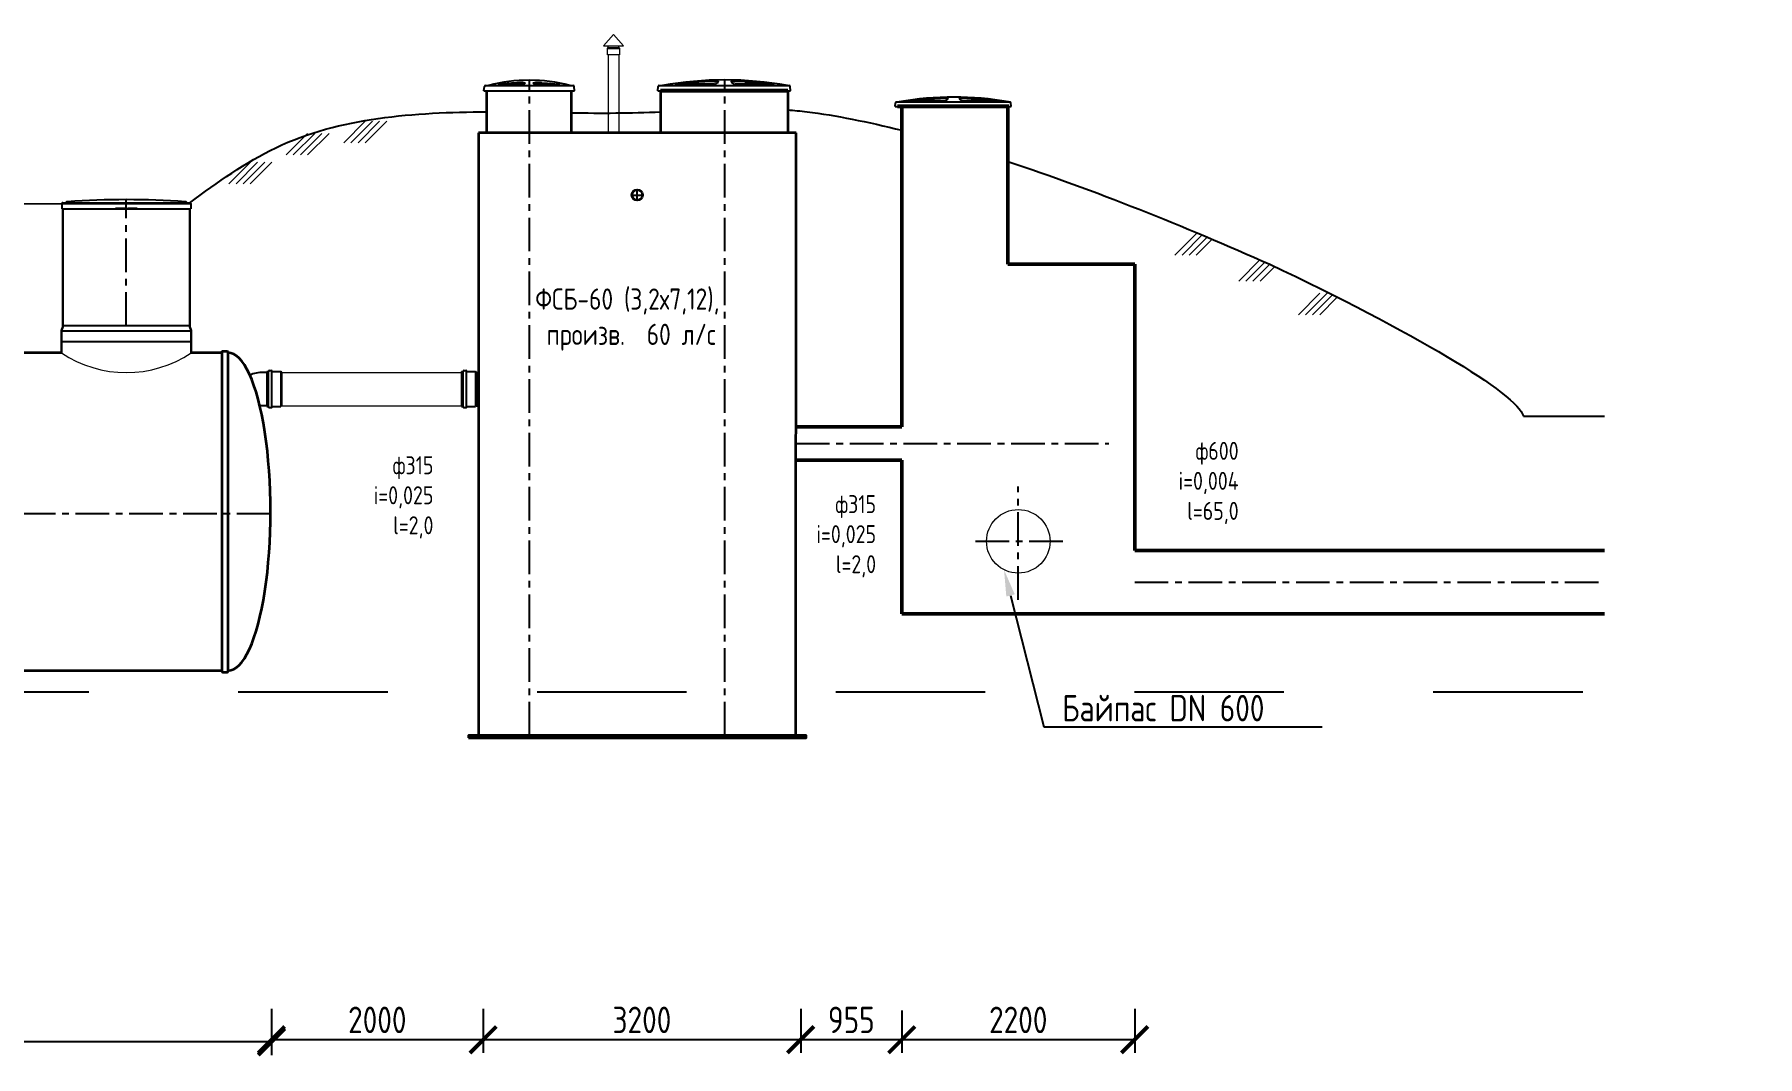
# Model space of a CAD drawing. Header units: millimetres. Extents: x 24859265 to 26550985, y 32092698 to 33532929.
# Drawn here: x 26269232 to 26285510, y 33134534 to 33144182 of the extents above; entities that cross this region are included whole.
import ezdxf
from ezdxf import colors
from ezdxf.entities.mleader import LeaderData, LeaderLine
from ezdxf.math import Vec2, Vec3

# ---------------------------------------------------------------- set-up
doc = ezdxf.new("R2010")
doc.units = ezdxf.units.MM
doc.linetypes.add('осевая', pattern=[50.8, 31.75, -6.35, 6.35, -6.35])
doc.linetypes.add('Штриховая', pattern=[2822.222233, 1411.111116, -1411.111116])
for name, color, linetype in [('Mitat', 1, 'Continuous'), ('Выноски', 7, 'Continuous'), ('Системный слой', 7, 'Continuous')]:
    doc.layers.add(name, color=color, linetype=linetype)
doc.layers.add('Труба профиль', color=7, linetype='Continuous', lineweight=50)
doc.styles.add('ARTEM GOST', font='GOST_0.TTF')
doc.styles.add('GOST 2.304', font='GOST_0.TTF')
doc.styles.get("Standard").update_dxf_attribs({"font": 'arial.ttf'})
doc.dimstyles.new('ISO-25', dxfattribs={"dimtxt": 2.5, "dimasz": 2.5, "dimexe": 1.25, "dimexo": 0.625, "dimtad": 1, "dimtxsty": 'Standard', "dimcen": 2.5, "dimadec": 0, "dimazin": 0, "dimtfac": 1, "dimtmove": 0, "dimatfit": 3, "dimfxl": 1, "dimarcsym": 0})

# ---------------------------------------------------------------- blocks, each defined once
blk = doc.blocks.new('_ArchTick')
at = {"color": 0, "linetype": 'ByBlock', "const_width": 0.15}
blk.add_lwpolyline([(-0.5, -0.5), (0.5, 0.5)], dxfattribs=at)
blk = doc.blocks.new('*D460')
at = {"color": 0, "lineweight": -2, "transparency": 16777216}
for p, q in [((26273471, 33134983), (26273471, 33134568)), ((26276471, 33134983), (26276471, 33134568)), ((26276471, 33134693), (26273471, 33134693))]:
    blk.add_line(p, q, dxfattribs=at)
at = {"color": 0, "lineweight": -2, "transparency": 16777216, "xscale": 250, "yscale": 250, "zscale": 250, "rotation": 180}
blk.add_blockref('_ArchTick', (26273471, 33134693), dxfattribs=at)
at = {"color": 0, "lineweight": -2, "transparency": 16777216, "xscale": 250, "yscale": 250, "zscale": 250}
blk.add_blockref('_ArchTick', (26276471, 33134693), dxfattribs=at)
at = {"color": 0, "transparency": 16777216, "insert": (26274971, 33134880), "char_height": 250, "attachment_point": 5, "style": 'GOST 2.304'}
blk.add_mtext('3200', dxfattribs=at)
blk = doc.blocks.new('*D461')
at = {"color": 0, "lineweight": -2, "transparency": 16777216}
for p, q in [((26271471, 33134983), (26271471, 33134568)), ((26273471, 33134983), (26273471, 33134568)), ((26273471, 33134693), (26271471, 33134693))]:
    blk.add_line(p, q, dxfattribs=at)
at = {"color": 0, "lineweight": -2, "transparency": 16777216, "xscale": 250, "yscale": 250, "zscale": 250, "rotation": 180}
blk.add_blockref('_ArchTick', (26271471, 33134693), dxfattribs=at)
at = {"color": 0, "lineweight": -2, "transparency": 16777216, "xscale": 250, "yscale": 250, "zscale": 250}
blk.add_blockref('_ArchTick', (26273471, 33134693), dxfattribs=at)
at = {"color": 0, "transparency": 16777216, "insert": (26272471, 33134880), "char_height": 250, "attachment_point": 5, "style": 'GOST 2.304'}
blk.add_mtext('2000', dxfattribs=at)
blk = doc.blocks.new('*D462')
at = {"color": 0, "lineweight": -2, "transparency": 16777216}
for p, q in [((26277426, 33134968), (26277426, 33134568)), ((26279626, 33134983), (26279626, 33134568)), ((26279626, 33134693), (26277426, 33134693))]:
    blk.add_line(p, q, dxfattribs=at)
at = {"color": 0, "lineweight": -2, "transparency": 16777216, "xscale": 250, "yscale": 250, "zscale": 250, "rotation": 180}
blk.add_blockref('_ArchTick', (26277426, 33134693), dxfattribs=at)
at = {"color": 0, "lineweight": -2, "transparency": 16777216, "xscale": 250, "yscale": 250, "zscale": 250}
blk.add_blockref('_ArchTick', (26279626, 33134693), dxfattribs=at)
at = {"color": 0, "transparency": 16777216, "insert": (26278526, 33134880), "char_height": 250, "attachment_point": 5, "style": 'GOST 2.304'}
blk.add_mtext('2200', dxfattribs=at)
blk = doc.blocks.new('*D463')
at = {"color": 0, "lineweight": -2, "transparency": 16777216}
for p, q in [((26276471, 33134968), (26276471, 33134568)), ((26277426, 33134943), (26277426, 33134568)), ((26277426, 33134693), (26276471, 33134693))]:
    blk.add_line(p, q, dxfattribs=at)
at = {"color": 0, "lineweight": -2, "transparency": 16777216, "xscale": 250, "yscale": 250, "zscale": 250, "rotation": 180}
blk.add_blockref('_ArchTick', (26276471, 33134693), dxfattribs=at)
at = {"color": 0, "lineweight": -2, "transparency": 16777216, "xscale": 250, "yscale": 250, "zscale": 250}
blk.add_blockref('_ArchTick', (26277426, 33134693), dxfattribs=at)
at = {"color": 0, "transparency": 16777216, "insert": (26276949, 33134880), "char_height": 250, "attachment_point": 5, "style": 'GOST 2.304'}
blk.add_mtext('955', dxfattribs=at)
blk = doc.blocks.new('*D466')
at = {"color": 0, "lineweight": -2, "transparency": 16777216}
for p, q in [((26263461, 33134947), (26263461, 33134548)), ((26271471, 33134968), (26271471, 33134548)), ((26271471, 33134673), (26263461, 33134673))]:
    blk.add_line(p, q, dxfattribs=at)
at = {"color": 0, "lineweight": -2, "transparency": 16777216, "xscale": 250, "yscale": 250, "zscale": 250, "rotation": 180}
blk.add_blockref('_ArchTick', (26263461, 33134673), dxfattribs=at)
at = {"color": 0, "lineweight": -2, "transparency": 16777216, "xscale": 250, "yscale": 250, "zscale": 250}
blk.add_blockref('_ArchTick', (26271471, 33134673), dxfattribs=at)
at = {"color": 0, "transparency": 16777216, "insert": (26267466, 33134860), "char_height": 250, "attachment_point": 5, "style": 'GOST 2.304'}
blk.add_mtext('8000', dxfattribs=at)

msp = doc.modelspace()

# ---------------------------------------------------------------- linework, layer by layer
at = {"lineweight": 20}
for p, q in [((26274702.0333, 33144182.4669), (26274606.9422, 33144074.8902)), ((26274797.1244, 33144074.8902), (26274702.0333, 33144182.4669)), ((26274606.9422, 33144074.8902), (26274652.0333, 33144074.8902)), ((26274606.9422, 33144074.8902), (26274797.1244, 33144074.8902)), ((26274644.3333, 33143989.9916), (26274644.3333, 33144052.1536)), ((26274759.7333, 33143989.9916), (26274644.3333, 33143989.9916)), ((26274652.0333, 33143989.9916), (26274651.9731, 33143254.8153)), ((26274652.0333, 33144056.5992), (26274652.0333, 33144074.8902)), ((26274752.0333, 33144056.5992), (26274752.0333, 33144074.8902)), ((26274752.0333, 33144074.8902), (26274797.1244, 33144074.8902)), ((26274752.0333, 33143989.9916), (26274752.0333, 33143254.8031)), ((26274759.7333, 33144052.1536), (26274759.7333, 33143989.9916)), ((26272154.2341, 33143160.3712), (26272357.7143, 33143363.8514)), ((26272221.5861, 33143160.3712), (26272425.0663, 33143363.8514)), ((26272288.938, 33143160.3712), (26272492.4182, 33143363.8514)), ((26272356.2901, 33143160.3712), (26272559.7703, 33143363.8514)), ((26271609.4268, 33143044.8949), (26271812.907, 33143248.3752)), ((26271676.7788, 33143044.8949), (26271880.259, 33143248.3752)), ((26271744.1307, 33143044.8949), (26271947.6109, 33143248.3752)), ((26271811.4828, 33143044.8949), (26272014.963, 33143248.3752)), ((26271068.8315, 33142772.1206), (26271272.3117, 33142975.6008)), ((26271136.1835, 33142772.1206), (26271339.6637, 33142975.6008)), ((26271203.5354, 33142772.1206), (26271407.0156, 33142975.6008)), ((26271270.8875, 33142772.1206), (26271474.3677, 33142975.6008)), ((26280005.796, 33142098.8424), (26280209.2762, 33142302.3226)), ((26280073.1479, 33142098.8424), (26280264.0308, 33142289.7253)), ((26280140.4999, 33142098.8424), (26280311.4409, 33142269.7835)), ((26280207.852, 33142098.8424), (26280358.7851, 33142249.7755)), ((26280608.2218, 33141853.6363), (26280811.702, 33142057.1166)), ((26280675.5737, 33141853.6363), (26280855.9677, 33142034.0303)), ((26280742.9257, 33141853.6363), (26280902.5694, 33142013.28)), ((26280810.2778, 33141853.6363), (26280948.3202, 33141991.6788)), ((26281172.08, 33141536.6756), (26281375.5603, 33141740.1559)), ((26281239.432, 33141536.6756), (26281442.9122, 33141740.1559)), ((26281306.7839, 33141536.6756), (26281495.3792, 33141725.2709)), ((26281374.136, 33141536.6756), (26281540.2066, 33141702.7462)), ((26271564.6912, 33140993.0291), (26273267.0765, 33140993.0291)), ((26271564.6912, 33140678.0291), (26273267.0765, 33140678.0291))]:
    msp.add_line(p, q, dxfattribs=at)
at = {"color": 7, "lineweight": 25}
for p, q in [((26274652.0333, 33144056.5992), (26274644.3333, 33144052.1536)), ((26274752.0333, 33144056.5992), (26274759.7333, 33144052.1536)), ((26271428.2456, 33140993.0291), (26271392.0406, 33140993.0291)), ((26271428.2456, 33141000.7291), (26271428.2456, 33140670.3291)), ((26271428.2456, 33141000.7291), (26271443.2456, 33141000.7291)), ((26271443.2456, 33140668.7291), (26271443.2456, 33141002.3291)), ((26271451.9456, 33141011.0291), (26271467.2456, 33141011.0291)), ((26271475.9456, 33140668.7291), (26271475.9456, 33141002.3291)), ((26271475.9456, 33141000.7291), (26271560.2456, 33141000.7291)), ((26271564.6912, 33140993.0291), (26271560.2456, 33141000.7291)), ((26273267.0765, 33141000.7177), (26273267.0765, 33140670.3177)), ((26273267.0765, 33141000.7177), (26273282.0765, 33141000.7177)), ((26273282.0765, 33140668.7177), (26273282.0765, 33141002.3177)), ((26273290.7765, 33141011.0177), (26273306.0765, 33141011.0177)), ((26273314.7765, 33140668.7177), (26273314.7765, 33141002.3177)), ((26273314.7765, 33141000.7177), (26273399.0765, 33141000.7177)), ((26273403.5221, 33140993.0177), (26273399.0765, 33141000.7177)), ((26273403.5221, 33140993.0177), (26273426.0221, 33140993.0177)), ((26271428.2456, 33140678.0291), (26271360.4338, 33140678.0291)), ((26271428.2456, 33140670.3291), (26271443.2456, 33140670.3291)), ((26271451.9456, 33140660.0291), (26271467.2456, 33140660.0291)), ((26271475.9456, 33140670.3291), (26271560.2456, 33140670.3291)), ((26271564.6912, 33140678.0291), (26271560.2456, 33140670.3291)), ((26273267.0765, 33140670.3177), (26273282.0765, 33140670.3177)), ((26273290.7765, 33140660.0177), (26273306.0765, 33140660.0177)), ((26273314.7765, 33140670.3177), (26273399.0765, 33140670.3177)), ((26273403.5221, 33140678.0177), (26273399.0765, 33140670.3177)), ((26273403.5221, 33140678.0177), (26273425.1424, 33140678.0177))]:
    msp.add_line(p, q, dxfattribs=at)
at = {"color": 1, "linetype": 'осевая', "lineweight": 25, "ltscale": 10}
for p, q in [((26273907.7399, 33137563.515), (26273908.9568, 33143750.4258)), ((26275755.5334, 33137563.5163), (26275755.5502, 33143754.0885)), ((26274926.5548, 33142617.0891), (26274926.5548, 33142717.0891)), ((26270100.0801, 33141430.9616), (26270100.0801, 33142623.361)), ((26274876.5548, 33142667.0891), (26274976.5548, 33142667.0891)), ((26276426.2122, 33140320.7453), (26279380.1307, 33140320.6146)), ((26278526.1193, 33138846.8592), (26278526.1193, 33139916.6758)), ((26271461.695, 33139658.0308), (26263461.695, 33139658.0308)), ((26278122.6521, 33139397.7811), (26278948.3684, 33139397.7811)), ((26279626.1193, 33139012.1178), (26284062.9678, 33139012.1178))]:
    msp.add_line(p, q, dxfattribs=at)
at = {"lineweight": 35}
for p, q in [((26273505.0796, 33143254.1299), (26273505.0795, 33143649.9733)), ((26274305.9968, 33143254.6631), (26274305.9968, 33143649.9733)), ((26275147.841, 33143650.087), (26275147.841, 33143254.8079)), ((26276347.841, 33143650.087), (26276347.841, 33143254.8079)), ((26276426.487, 33143254.678), (26273425.7798, 33143254.1151)), ((26273425.7798, 33143254.1151), (26273426.9473, 33137563.5146)), ((26276425.954, 33137563.5167), (26276426.487, 33143254.678)), ((26274125.809, 33137563.5295), (26275625.809, 33137563.5295))]:
    msp.add_line(p, q, dxfattribs=at)
at = {"lineweight": 53}
for p, q in [((26276347.841, 33143650.087), (26275147.841, 33143650.087)), ((26278436.0825, 33143501.8425), (26277386.0825, 33143501.8425))]:
    msp.add_line(p, q, dxfattribs=at)
for p, q in [((26261190.6533, 33142580.4209), (26270709.4276, 33142585.7823)), ((26283297.7496, 33140578.535), (26284062.9678, 33140578.535))]:
    msp.add_line(p, q)
at = {"lineweight": 30}
for p, q in [((26269500.0801, 33142536.318), (26269500.0801, 33141430.9616)), ((26270700.0801, 33142536.318), (26270700.0801, 33141437.7786)), ((26269487.4082, 33141387.0464), (26269498.752, 33141424.2086)), ((26270712.752, 33141387.0464), (26270701.4082, 33141424.2086)), ((26269486.0801, 33141374.5392), (26269486.0801, 33141178.0291)), ((26270714.0801, 33141374.5392), (26270714.0801, 33141178.0291))]:
    msp.add_line(p, q, dxfattribs=at)
at = {"lineweight": 25}
for p, q in [((26270713.7473, 33141380.2934), (26269486.4129, 33141380.2934)), ((26270700.4129, 33141430.9616), (26269499.7473, 33141430.9616)), ((26270714.0801, 33141281.5392), (26269486.0801, 33141281.5392))]:
    msp.add_line(p, q, dxfattribs=at)
at = {"color": 4, "linetype": 'Штриховая'}
msp.add_line((26076424.681, 33137978.0291), (26285187.4693, 33137978.0291), dxfattribs=at)
at = {"lineweight": 35}
for points in [[(26269486.0801, 33141178.0291), (26268885.2643, 33141178.0291)], [(26271001.6872, 33141178.0291), (26270714.0801, 33141178.0291)], [(26271001.6872, 33141178.0291), (26271001.6872, 33138178.0291)], [(26271061.6872, 33138178.0291), (26271061.6872, 33141178.0291)], [(26263921.695, 33138178.0291), (26271001.6872, 33138178.0291)]]:
    msp.add_lwpolyline(points, dxfattribs=at)
for points in [[(26271001.6872, 33141178.0308), (26271001.6872, 33141183.0308, -0.4142135624), (26271011.6872, 33141193.0308), (26271051.6872, 33141193.0308)], [(26271051.6872, 33141193.0308, -0.4142135624), (26271061.6872, 33141183.0308), (26271061.6872, 33141178.0291)], [(26271001.6872, 33138178.0275), (26271001.6872, 33138173.0275, 0.4142135624), (26271011.6872, 33138163.0275), (26271051.6872, 33138163.0275)], [(26271051.6872, 33138163.0275, 0.4142135624), (26271061.6872, 33138173.0275), (26271061.6872, 33138178.0291)]]:
    msp.add_lwpolyline(points, format="xyb", dxfattribs=at)
msp.add_lwpolyline([(26273331.0704, 33137543.5295), (26276522.0391, 33137543.5295), (26276522.0391, 33137563.5168), (26273331.0704, 33137563.5146)], close=True, dxfattribs=at)
msp.add_circle((26274926.5548, 33142667.0891), 50, dxfattribs=at)
at = {"lineweight": 20}
msp.add_circle((26278526.1193, 33139397.7811), 300, dxfattribs=at)
at = {"color": 7, "lineweight": 25}
for centre, radius, start, end in [((26269522.0778, 33142609.5177), 14.8378, 270.00090244, 300.58038667), ((26269551.2774, 33142571.7641), 33.0566, 102.60850985, 130.91712828), ((26270100.0801, 33134619.9426), 8003.4184, 86.01630263, 93.98369737), ((26270648.8828, 33142571.7641), 33.0566, 49.08287172, 77.39149015), ((26270678.0824, 33142609.5177), 14.8378, 239.41961333, 269.99909756), ((26271392.0406, 33140678.0291), 315, 90, 113.50776372), ((26271451.9456, 33141002.3291), 8.7, 90, 180), ((26271467.2456, 33141002.3291), 8.7, 0, 90), ((26273290.7765, 33141002.3177), 8.7, 90, 180), ((26273306.0765, 33141002.3177), 8.7, 0, 90), ((26271451.9456, 33140668.7291), 8.7, 180, 270), ((26271467.2456, 33140668.7291), 8.7, 270, 0), ((26273290.7765, 33140668.7177), 8.7, 180, 270), ((26273306.0765, 33140668.7177), 8.7, 270, 0)]:
    msp.add_arc(centre, radius, start, end, dxfattribs=at)
at = {"lineweight": 30}
for centre, start, end in [((26269556.0801, 33141373.4756), 168.82142952, 180), ((26269430.0801, 33141437.7793), 348.82142952, 0), ((26270770.0801, 33141437.7793), 180, 191.17857048), ((26270644.0801, 33141373.4756), 0, 11.17857048)]:
    msp.add_arc(centre, 70, start, end, dxfattribs=at)
at = {"lineweight": 20}
msp.add_arc((26270100.0801, 33142088.3707), 1098.0518, 236.00143224, 303.99856776, dxfattribs=at)
at = {"lineweight": 35}
msp.add_ellipse((26271061.6872, 33139678.0291), major_axis=(0, 1500), ratio=0.2672070516, start_param=3.1415926536, end_param=6.2831853072, dxfattribs=at)
for points, knots in [([(26270700.525, 33142594.6799), (26270963.2063, 33142785.7432), (26271776.326, 33143377.1719), (26272824.8866, 33143449.4064), (26273505.0795, 33143452.0516), (26273505.0795, 33143452.0516)], [0, 0, 0, 0, 964.2145781373, 2984.6882061022, 2984.6882061041, 2984.6882061041, 2984.6882061041, 2984.6882061041]), ([(26276347.841, 33143471.2845), (26276407.3475, 33143466.3514), (26276730.1388, 33143433.5469), (26277102.4626, 33143359.2857), (26277426.1193, 33143277.7858)], [5692.3856169212, 5692.3856169212, 5692.3856169212, 5692.3856169212, 5827.4497381142, 6405.9439431265, 6405.9439431265, 6405.9439431265, 6405.9439431265]), ([(26280903.3401, 33142012.9361), (26282226.5901, 33141388.9435), (26283248.1838, 33140787.0528), (26283297.7496, 33140578.535), (26283297.7496, 33140578.535)], [8611.9552524677, 8611.9552524677, 8611.9552524677, 8611.9552524677, 10906.1004366051, 10906.1004366217, 10906.1004366217, 10906.1004366217, 10906.1004366217])]:
    msp.add_open_spline(points, degree=3, knots=knots)
for points in [[(26274305.9968, 33143443.3074), (26274584.4235, 33143439.5791), (26274863.1433, 33143438.7975), (26275147.841, 33143452.4474)], [(26278426.1193, 33142983.8308), (26279235.4693, 33142716.9223), (26280103.3151, 33142369.9714), (26280903.3401, 33142012.9361)]]:
    msp.add_open_spline(points, degree=3)
at = {"layer": 'Mitat', "color": 7, "lineweight": 25}
for p, q in [((26274644.3333, 33144052.1536), (26274759.7333, 33144052.1536)), ((26274652.0333, 33144056.5992), (26274752.0333, 33144056.5992)), ((26271560.2456, 33141000.7291), (26271560.2456, 33140670.3291)), ((26271564.6912, 33140993.0291), (26271564.6912, 33140678.0291)), ((26273399.0765, 33141000.7177), (26273399.0765, 33140670.3177)), ((26273403.5221, 33140993.0177), (26273403.5221, 33140678.0177))]:
    msp.add_line(p, q, dxfattribs=at)
at = {"layer": 'Системный слой', "color": 7, "lineweight": 25}
for p, q in [((26273478.6224, 33143649.9422), (26273482.1982, 33143690.8138)), ((26273492.1602, 33143699.9422), (26273905.9968, 33143700.4277)), ((26273845.5127, 33143709.7602), (26273618.4374, 33143709.7602)), ((26273905.9968, 33143700.4277), (26274319.8335, 33143700.4277)), ((26274193.5573, 33143709.7602), (26273966.482, 33143709.7602)), ((26274333.3713, 33143650.4277), (26274329.7955, 33143691.2992)), ((26275120.4666, 33143650.087), (26275124.0424, 33143690.9585)), ((26275134.0043, 33143700.087), (26275597.841, 33143700.087)), ((26275655.9143, 33143712.8564), (26275290.9719, 33143712.8564)), ((26275597.841, 33143700.087), (26276361.6777, 33143700.087)), ((26275690.9921, 33143739.9748), (26275689.7433, 33143736.5437)), ((26275816.5003, 33143736.5437), (26275815.2515, 33143739.9748)), ((26276215.2717, 33143712.8564), (26275850.3293, 33143712.8564)), ((26276375.2155, 33143650.087), (26276371.6397, 33143690.9585)), ((26273478.6224, 33143649.9422), (26273905.9968, 33143650.4277)), ((26273905.9968, 33143650.4277), (26274333.3713, 33143649.9422)), ((26275120.4666, 33143650.087), (26275597.841, 33143650.087)), ((26275597.841, 33143650.087), (26276375.2155, 33143650.087)), ((26277362.1299, 33143501.8425), (26277365.2587, 33143537.6052)), ((26277362.1299, 33143501.8425), (26277779.8325, 33143501.8425)), ((26277373.9754, 33143545.5925), (26277779.8325, 33143545.5925)), ((26277830.6466, 33143556.7658), (26277511.322, 33143556.7658)), ((26277779.8325, 33143545.5925), (26278448.1896, 33143545.5925)), ((26277779.8325, 33143501.8425), (26278460.0351, 33143501.8425)), ((26277861.3397, 33143580.4944), (26277860.247, 33143577.4922)), ((26277971.1594, 33143577.4922), (26277970.0667, 33143580.4944)), ((26278320.0844, 33143556.7658), (26278000.7597, 33143556.7658)), ((26278460.0351, 33143501.8425), (26278456.9063, 33143537.6052)), ((26269490.7326, 33142585.7773), (26269490.7326, 33142536.318)), ((26269499.6353, 33142594.6799), (26270700.525, 33142594.6799)), ((26269500.0801, 33142536.318), (26269998.4642, 33142536.318)), ((26269998.4642, 33142544.2315), (26270002.7387, 33142544.2315)), ((26269998.4642, 33142544.2315), (26269998.4642, 33142536.318)), ((26269998.4642, 33142536.318), (26270002.7387, 33142536.318)), ((26270002.7387, 33142544.2315), (26270027.4317, 33142544.2315)), ((26270002.7387, 33142544.2315), (26270002.7387, 33142536.318)), ((26270002.7387, 33142536.318), (26270027.4317, 33142536.318)), ((26270027.4317, 33142544.2315), (26270090.1882, 33142544.2315)), ((26270027.4317, 33142536.318), (26270090.1882, 33142536.318)), ((26270090.1882, 33142544.2315), (26270090.1882, 33142536.318)), ((26270090.1882, 33142536.318), (26270109.972, 33142536.318)), ((26270109.972, 33142544.2315), (26270109.972, 33142536.318)), ((26270109.972, 33142544.2315), (26270172.7285, 33142544.2315)), ((26270109.972, 33142536.318), (26270172.7285, 33142536.318)), ((26270172.7285, 33142544.2315), (26270197.4215, 33142544.2315)), ((26270172.7285, 33142536.318), (26270197.4215, 33142536.318)), ((26270197.4215, 33142544.2315), (26270197.4215, 33142536.318)), ((26270197.4215, 33142544.2315), (26270201.696, 33142544.2315)), ((26270197.4215, 33142536.318), (26270201.696, 33142536.318)), ((26270201.696, 33142544.2315), (26270201.696, 33142536.318)), ((26270201.696, 33142536.318), (26270700.0801, 33142536.318)), ((26270709.4276, 33142585.7773), (26270709.4276, 33142536.318))]:
    msp.add_line(p, q, dxfattribs=at)
for centre, radius, start, end in [((26273492.1602, 33143689.9422), 10, 90, 174.9999999), ((26273906.5377, 33142262.6804), 1487.7474, 75.10356516, 104.89643484), ((26273845.4312, 33143732.4185), 22.6584, 270.20593513, 345.20884325), ((26273966.5634, 33143732.4185), 22.6584, 194.79115675, 269.79406487), ((26274319.8335, 33143690.4277), 10, 5.0000001, 90), ((26275134.0043, 33143690.087), 10, 90, 174.9999999), ((26275755.5502, 33140438.1805), 3314.9617, 79.73536633, 100.26463367), ((26275655.9143, 33143748.8564), 36, 270, 340.00000002), ((26275850.3293, 33143748.8564), 36, 199.99999998, 270), ((26276361.6777, 33143690.087), 10, 5.0000001, 90), ((26277373.9754, 33143536.8425), 8.75, 90, 174.9999999), ((26277917.828, 33140691.4244), 2900.5915, 79.73536633, 100.26463367), ((26277830.6466, 33143588.2658), 31.5, 270, 340.00000003), ((26278000.7597, 33143588.2658), 31.5, 199.99999997, 270), ((26278448.1896, 33143536.8425), 8.75, 5.0000001, 90), ((26269499.6353, 33142585.7773), 8.9027, 90, 180), ((26270700.525, 33142585.7773), 8.9027, 0, 90)]:
    msp.add_arc(centre, radius, start, end, dxfattribs=at)
for centre, major_axis, start_param, end_param in [((26273905.9973, 33141604.6098), (-2259.0001, 0), -1.5443622625, -1.5187311118), ((26273905.9973, 33141604.6098), (-2259.0001, 0), -1.6228615418, -1.5972303911), ((26275753.1218, 33140329.5789), (-3630.5359, 0), -1.5443622625, -1.5187311118), ((26275753.1218, 33140329.5789), (-3630.5359, 0), -1.6228615418, -1.5972303911), ((26277915.7032, 33140596.398), (-3176.7189, 0), -1.5443622625, -1.5187311118), ((26277915.7032, 33140596.398), (-3176.7189, 0), -1.6228615418, -1.5972303911)]:
    msp.add_ellipse(centre, major_axis=major_axis, ratio=0.9396926208, start_param=start_param, end_param=end_param, dxfattribs=at)
for points, knots in [([(26273788.4351, 33143724.499), (26273779.6113, 33143724.0669), (26273764.2026, 33143723.2267), (26273746.6113, 33143722.0957), (26273731.3909, 33143721.032), (26273718.6095, 33143720.0679), (26273706.0337, 33143719.0331), (26273697.9693, 33143718.3372), (26273692.1598, 33143717.8208), (26273686.4839, 33143717.302), (26273680.9867, 33143716.7858), (26273675.6717, 33143716.2737), (26273670.6321, 33143715.7762), (26273665.8262, 33143715.291), (26273661.3055, 33143714.8247), (26273657.0279, 33143714.3746), (26273653.0443, 33143713.9474), (26273649.2622, 33143713.5346), (26273645.7076, 33143713.1399), (26273642.3602, 33143712.7621), (26273639.3162, 33143712.4132), (26273636.5256, 33143712.0886), (26273634.0377, 33143711.7951), (26273631.8044, 33143711.5282), (26273629.8746, 33143711.2946), (26273628.1525, 33143711.0836), (26273626.6411, 33143710.8962), (26273625.3006, 33143710.728), (26273624.1847, 33143710.5863), (26273623.2433, 33143710.4653), (26273622.4825, 33143710.3663), (26273621.8548, 33143710.2838), (26273621.3652, 33143710.2186), (26273620.9577, 33143710.1638), (26273620.6144, 33143710.1171), (26273620.3104, 33143710.0753), (26273620.0545, 33143710.0397), (26273619.8349, 33143710.0088), (26273619.6517, 33143709.9827), (26273619.4448, 33143709.9528), (26273619.2617, 33143709.9259), (26273619.0973, 33143709.9011), (26273618.9742, 33143709.8822), (26273618.8749, 33143709.8666), (26273618.7938, 33143709.8535), (26273618.7289, 33143709.8428), (26273618.6617, 33143709.8315), (26273618.5957, 33143709.8198), (26273618.5392, 33143709.8094), (26273618.4866, 33143709.7991), (26273618.4353, 33143709.788), (26273618.3927, 33143709.7768), (26273618.3733, 33143709.7674), (26273618.386, 33143709.7615), (26273618.4167, 33143709.7602), (26273618.4374, 33143709.7602)], [0, 0, 0, 0, 8.4905695969, 14.8157009333, 16.9144847187, 23.1340576947, 27.1222010157, 29.0419956937, 30.9199254009, 32.7356627457, 34.5313415046, 36.2414342646, 37.8861135141, 39.4200463625, 40.9084750932, 42.2814056944, 43.5837529801, 44.7904978886, 45.9713003543, 47.0558703602, 48.0699333312, 48.9668500539, 49.818162945, 50.5500268055, 51.2088700376, 51.7687749444, 52.3022872438, 52.7569701418, 53.1585160637, 53.4774578404, 53.7669293022, 53.9915934839, 54.1796537148, 54.3263311653, 54.4665015193, 54.5878126027, 54.6971361994, 54.788021687, 54.8725920496, 54.9429839175, 55.0758673169, 55.1419207541, 55.2035091704, 55.2819042792, 55.3200793335, 55.3595913676, 55.413309431, 55.4661591766, 55.5177290408, 55.5661299207, 55.630229632, 55.7149079337, 55.8083013313, 55.9048158905, 56, 56, 56, 56]), ([(26273846.2897, 33143726.6339), (26273847.4187, 33143726.6619), (26273848.9315, 33143726.6967), (26273850.9889, 33143726.7387), (26273852.1037, 33143726.7596), (26273853.385, 33143726.7817), (26273854.2821, 33143726.7959), (26273855.3296, 33143726.8109), (26273856.1754, 33143726.8219), (26273857.1521, 33143726.8331), (26273858.2355, 33143726.8435), (26273859.2553, 33143726.851), (26273860.2045, 33143726.8555), (26273860.9555, 33143726.8575), (26273861.6445, 33143726.8577), (26273862.372, 33143726.8561), (26273863.0568, 33143726.8524), (26273863.6453, 33143726.847), (26273864.1833, 33143726.8404), (26273864.7267, 33143726.8314), (26273865.3432, 33143726.8172), (26273865.8423, 33143726.801), (26273866.223, 33143726.7844), (26273866.4863, 33143726.7701), (26273866.7357, 33143726.7534), (26273866.9865, 33143726.7311), (26273867.2692, 33143726.6926), (26273867.3477, 33143726.6582), (26273867.3388, 33143726.6339)], [0, 0, 0, 0, 2.9513272764, 3.9424803671, 5.4361728267, 5.9343134456, 7.4227758384, 7.9145534929, 8.8910107768, 9.8520121249, 10.7968724946, 12.188090515, 13.0935219556, 13.97038052, 14.8125321522, 15.6188044169, 16.773919248, 17.6324604231, 18.2350171382, 19.3170583238, 20.4081033063, 21.7581768581, 22.619837977, 23.354994625, 24.0826329613, 25.1483017802, 26.4600108246, 29, 29, 29, 29]), ([(26273944.6558, 33143726.6339), (26273944.6524, 33143726.6434), (26273944.6637, 33143726.6616), (26273944.7358, 33143726.6876), (26273944.8631, 33143726.712), (26273945.0486, 33143726.7349), (26273945.2934, 33143726.7562), (26273945.5974, 33143726.7756), (26273945.9593, 33143726.7932), (26273946.3767, 33143726.8086), (26273946.8462, 33143726.8219), (26273947.3634, 33143726.8331), (26273947.9239, 33143726.842), (26273948.5246, 33143726.8489), (26273949.1594, 33143726.8538), (26273949.8207, 33143726.8567), (26273950.6017, 33143726.8579), (26273951.5063, 33143726.8567), (26273952.467, 33143726.8524), (26273953.2793, 33143726.847), (26273954.0923, 33143726.8404), (26273955.1282, 33143726.8302), (26273956.1685, 33143726.8176), (26273957.3308, 33143726.8016), (26273958.3902, 33143726.7854), (26273959.4252, 33143726.7678), (26273960.4893, 33143726.7485), (26273961.6281, 33143726.7264), (26273963.0761, 33143726.6958), (26273964.4196, 33143726.6652), (26273965.2815, 33143726.6444), (26273965.7049, 33143726.6339)], [0, 0, 0, 0, 1.1000986003, 2.1738803453, 3.2566369946, 4.3503231637, 5.4483426962, 6.5482079399, 7.6446693758, 8.733300406, 9.8107705123, 10.8711857929, 11.9137903389, 12.9394540654, 13.9514897678, 14.933691886, 15.8846511358, 17.2345428049, 18.5091522736, 19.4565080531, 20.1213982215, 21.3153747021, 22.9233838357, 23.4658060874, 24.959821216, 26.1740684541, 26.5739398193, 28.1252786158, 29.5278356549, 30.7870607735, 32, 32, 32, 32]), ([(26274023.5595, 33143724.499), (26274032.2646, 33143724.0727), (26274049.6526, 33143723.1259), (26274073.4741, 33143721.5662), (26274094.6985, 33143719.9713), (26274111.0775, 33143718.6075), (26274122.8889, 33143717.5467), (26274130.3593, 33143716.8474), (26274135.7062, 33143716.3338), (26274140.7822, 33143715.8341), (26274145.6277, 33143715.3462), (26274150.1913, 33143714.8766), (26274154.5137, 33143714.4227), (26274158.5436, 33143713.9914), (26274162.3727, 33143713.5742), (26274165.9737, 33143713.175), (26274169.3658, 33143712.7927), (26274172.4519, 33143712.4394), (26274175.282, 33143712.1105), (26274177.8056, 33143711.8131), (26274180.0712, 33143711.5425), (26274182.0284, 33143711.3057), (26274183.7744, 33143711.0919), (26274185.3057, 33143710.9022), (26274186.6627, 33143710.732), (26274187.7905, 33143710.5888), (26274188.7405, 33143710.4667), (26274189.5069, 33143710.367), (26274190.138, 33143710.284), (26274190.629, 33143710.2187), (26274191.0369, 33143710.1638), (26274191.3803, 33143710.1171), (26274191.6843, 33143710.0753), (26274191.9402, 33143710.0397), (26274192.1597, 33143710.0088), (26274192.343, 33143709.9827), (26274192.5499, 33143709.9528), (26274192.7329, 33143709.9259), (26274192.8974, 33143709.9011), (26274193.0205, 33143709.8822), (26274193.1197, 33143709.8666), (26274193.2009, 33143709.8535), (26274193.2657, 33143709.8428), (26274193.3329, 33143709.8315), (26274193.3989, 33143709.8198), (26274193.4555, 33143709.8094), (26274193.508, 33143709.7991), (26274193.5593, 33143709.788), (26274193.6019, 33143709.7768), (26274193.6214, 33143709.7674), (26274193.6086, 33143709.7615), (26274193.5779, 33143709.7602), (26274193.5573, 33143709.7602)], [0, 0, 0, 0, 7.9271864215, 15.8230744979, 21.6780077935, 27.2673409203, 30.7753277075, 32.4829306642, 34.1112005463, 35.6786027257, 37.1427067387, 38.5641991472, 39.8772025127, 41.1237723654, 42.2801087252, 43.4117638789, 44.4516461539, 45.4242419492, 46.2849150456, 47.101989427, 47.8044508873, 48.4367360041, 48.973773198, 49.4852617248, 49.9206085217, 50.3046714766, 50.6090466585, 50.8850362951, 51.0986800602, 51.2771696919, 51.4159891471, 51.5486510337, 51.6634644802, 51.7669325483, 51.8529498171, 51.9329898727, 51.9996106167, 52.1253746701, 52.1878892907, 52.2461781885, 52.3203735468, 52.3565035487, 52.3938989168, 52.4447392837, 52.4947578224, 52.5435650206, 52.5893729811, 52.6500387605, 52.7301807158, 52.8185709009, 52.9099150411, 53, 53, 53, 53]), ([(26275564.1826, 33143736.5437), (26275550.0014, 33143735.8492), (26275525.2374, 33143734.499), (26275496.9658, 33143732.6813), (26275472.5043, 33143730.9717), (26275451.9628, 33143729.4223), (26275431.7517, 33143727.7592), (26275418.7911, 33143726.6408), (26275409.4544, 33143725.811), (26275400.3323, 33143724.9771), (26275391.4976, 33143724.1475), (26275382.9556, 33143723.3245), (26275374.8562, 33143722.525), (26275367.1326, 33143721.7452), (26275359.8671, 33143720.9958), (26275352.9924, 33143720.2723), (26275346.5901, 33143719.5858), (26275340.5117, 33143718.9223), (26275334.799, 33143718.2881), (26275329.4193, 33143717.6809), (26275324.5272, 33143717.1201), (26275320.0422, 33143716.5984), (26275316.0439, 33143716.1268), (26275312.4545, 33143715.6977), (26275309.3532, 33143715.3223), (26275306.5855, 33143714.9833), (26275304.1565, 33143714.6821), (26275302.002, 33143714.4118), (26275300.2086, 33143714.184), (26275298.6957, 33143713.9895), (26275297.4729, 33143713.8305), (26275296.4642, 33143713.6978), (26275295.6773, 33143713.5931), (26275295.0225, 33143713.505), (26275294.4706, 33143713.43), (26275293.9821, 33143713.3629), (26275293.5708, 33143713.3056), (26275293.218, 33143713.256), (26275292.9234, 33143713.214), (26275292.5909, 33143713.166), (26275292.2967, 33143713.1227), (26275292.0324, 33143713.0829), (26275291.8346, 33143713.0525), (26275291.6751, 33143713.0274), (26275291.5447, 33143713.0063), (26275291.4404, 33143712.9892), (26275291.3324, 33143712.9709), (26275291.2263, 33143712.9522), (26275291.1355, 33143712.9354), (26275291.051, 33143712.9189), (26275290.9686, 33143712.9011), (26275290.9001, 33143712.883), (26275290.8689, 33143712.8679), (26275290.8894, 33143712.8585), (26275290.9387, 33143712.8564), (26275290.9719, 33143712.8564)], [0, 0, 0, 0, 8.4905695969, 14.8157009333, 16.9144847187, 23.1340576947, 27.1222010157, 29.0419956937, 30.9199254009, 32.7356627457, 34.5313415046, 36.2414342646, 37.8861135141, 39.4200463625, 40.9084750932, 42.2814056944, 43.5837529801, 44.7904978886, 45.9713003543, 47.0558703602, 48.0699333312, 48.9668500539, 49.818162945, 50.5500268055, 51.2088700376, 51.7687749444, 52.3022872438, 52.7569701418, 53.1585160637, 53.4774578404, 53.7669293022, 53.9915934839, 54.1796537148, 54.3263311653, 54.4665015193, 54.5878126027, 54.6971361994, 54.788021687, 54.8725920496, 54.9429839175, 55.0758673169, 55.1419207541, 55.2035091704, 55.2819042792, 55.3200793335, 55.3595913676, 55.413309431, 55.4661591766, 55.5177290408, 55.5661299207, 55.630229632, 55.7149079337, 55.8083013313, 55.9048158905, 56, 56, 56, 56]), ([(26275657.1632, 33143739.9748), (26275658.9775, 33143740.0199), (26275661.4088, 33143740.0758), (26275664.7154, 33143740.1433), (26275666.5071, 33143740.1768), (26275668.5662, 33143740.2124), (26275670.0081, 33143740.2352), (26275671.6916, 33143740.2592), (26275673.0508, 33143740.277), (26275674.6206, 33143740.2949), (26275676.3616, 33143740.3117), (26275678.0007, 33143740.3237), (26275679.5262, 33143740.331), (26275680.7331, 33143740.3341), (26275681.8405, 33143740.3344), (26275683.0096, 33143740.332), (26275684.1103, 33143740.3261), (26275685.0561, 33143740.3174), (26275685.9207, 33143740.3067), (26275686.7941, 33143740.2922), (26275687.7847, 33143740.2694), (26275688.587, 33143740.2434), (26275689.1988, 33143740.2167), (26275689.622, 33143740.1937), (26275690.0228, 33143740.1668), (26275690.4259, 33143740.1311), (26275690.8802, 33143740.0691), (26275691.0063, 33143740.0139), (26275690.9921, 33143739.9748)], [0, 0, 0, 0, 2.9513272764, 3.9424803671, 5.4361728267, 5.9343134456, 7.4227758384, 7.9145534929, 8.8910107768, 9.8520121249, 10.7968724946, 12.188090515, 13.0935219556, 13.97038052, 14.8125321522, 15.6188044169, 16.773919248, 17.6324604231, 18.2350171382, 19.3170583238, 20.4081033063, 21.7581768581, 22.619837977, 23.354994625, 24.0826329613, 25.1483017802, 26.4600108246, 29, 29, 29, 29]), ([(26275815.2515, 33143739.9748), (26275815.246, 33143739.99), (26275815.2642, 33143740.0194), (26275815.38, 33143740.0611), (26275815.5847, 33143740.1003), (26275815.8828, 33143740.1371), (26275816.2763, 33143740.1713), (26275816.7648, 33143740.2026), (26275817.3464, 33143740.2308), (26275818.0173, 33143740.2556), (26275818.7718, 33143740.277), (26275819.6031, 33143740.2949), (26275820.5038, 33143740.3093), (26275821.4692, 33143740.3204), (26275822.4895, 33143740.3282), (26275823.5523, 33143740.3329), (26275824.8074, 33143740.3349), (26275826.2612, 33143740.3328), (26275827.8052, 33143740.3261), (26275829.1107, 33143740.3174), (26275830.4173, 33143740.3067), (26275832.0821, 33143740.2903), (26275833.754, 33143740.27), (26275835.6221, 33143740.2443), (26275837.3246, 33143740.2183), (26275838.988, 33143740.1899), (26275840.6982, 33143740.1589), (26275842.5284, 33143740.1235), (26275844.8556, 33143740.0742), (26275847.0148, 33143740.0252), (26275848.3999, 33143739.9917), (26275849.0804, 33143739.9748)], [0, 0, 0, 0, 1.1000986003, 2.1738803453, 3.2566369946, 4.3503231637, 5.4483426962, 6.5482079399, 7.6446693758, 8.733300406, 9.8107705123, 10.8711857929, 11.9137903389, 12.9394540654, 13.9514897678, 14.933691886, 15.8846511358, 17.2345428049, 18.5091522736, 19.4565080531, 20.1213982215, 21.3153747021, 22.9233838357, 23.4658060874, 24.959821216, 26.1740684541, 26.5739398193, 28.1252786158, 29.5278356549, 30.7870607735, 32, 32, 32, 32]), ([(26275942.061, 33143736.5437), (26275956.0513, 33143735.8586), (26275983.9964, 33143734.337), (26276022.2809, 33143731.8303), (26276056.3916, 33143729.2671), (26276082.7149, 33143727.0752), (26276101.6976, 33143725.3704), (26276113.7036, 33143724.2465), (26276122.2967, 33143723.421), (26276130.4546, 33143722.6181), (26276138.2421, 33143721.8338), (26276145.5764, 33143721.0791), (26276152.523, 33143720.3496), (26276158.9998, 33143719.6565), (26276165.1536, 33143718.986), (26276170.9409, 33143718.3444), (26276176.3926, 33143717.73), (26276181.3523, 33143717.1621), (26276185.9007, 33143716.6336), (26276189.9566, 33143716.1557), (26276193.5977, 33143715.7208), (26276196.7431, 33143715.3403), (26276199.5492, 33143714.9967), (26276202.0102, 33143714.6917), (26276204.1911, 33143714.4181), (26276206.0037, 33143714.188), (26276207.5305, 33143713.9918), (26276208.7621, 33143713.8316), (26276209.7764, 33143713.6982), (26276210.5656, 33143713.5932), (26276211.2211, 33143713.505), (26276211.773, 33143713.43), (26276212.2615, 33143713.3629), (26276212.6728, 33143713.3056), (26276213.0256, 33143713.256), (26276213.3202, 33143713.214), (26276213.6527, 33143713.166), (26276213.9469, 33143713.1227), (26276214.2112, 33143713.0829), (26276214.409, 33143713.0525), (26276214.5685, 33143713.0274), (26276214.6989, 33143713.0063), (26276214.8031, 33143712.9892), (26276214.9112, 33143712.9709), (26276215.0173, 33143712.9522), (26276215.1081, 33143712.9354), (26276215.1926, 33143712.9189), (26276215.275, 33143712.9011), (26276215.3435, 33143712.883), (26276215.3747, 33143712.8679), (26276215.3542, 33143712.8585), (26276215.3049, 33143712.8564), (26276215.2717, 33143712.8564)], [0, 0, 0, 0, 7.9271864215, 15.8230744979, 21.6780077935, 27.2673409203, 30.7753277075, 32.4829306642, 34.1112005463, 35.6786027257, 37.1427067387, 38.5641991472, 39.8772025127, 41.1237723654, 42.2801087252, 43.4117638789, 44.4516461539, 45.4242419492, 46.2849150456, 47.101989427, 47.8044508873, 48.4367360041, 48.973773198, 49.4852617248, 49.9206085217, 50.3046714766, 50.6090466585, 50.8850362951, 51.0986800602, 51.2771696919, 51.4159891471, 51.5486510337, 51.6634644802, 51.7669325483, 51.8529498171, 51.9329898727, 51.9996106167, 52.1253746701, 52.1878892907, 52.2461781885, 52.3203735468, 52.3565035487, 52.3938989168, 52.4447392837, 52.4947578224, 52.5435650206, 52.5893729811, 52.6500387605, 52.7301807158, 52.8185709009, 52.9099150411, 53, 53, 53, 53]), ([(26277750.3813, 33143577.4922), (26277737.9729, 33143576.8845), (26277716.3044, 33143575.7031), (26277691.5666, 33143574.1125), (26277670.1629, 33143572.6167), (26277652.1891, 33143571.2609), (26277634.5043, 33143569.8057), (26277623.1638, 33143568.8271), (26277614.9942, 33143568.101), (26277607.0124, 33143567.3714), (26277599.282, 33143566.6455), (26277591.8077, 33143565.9253), (26277584.7208, 33143565.2258), (26277577.9626, 33143564.5435), (26277571.6053, 33143563.8878), (26277565.5899, 33143563.2547), (26277559.9879, 33143562.654), (26277554.6694, 33143562.0735), (26277549.6707, 33143561.5185), (26277544.9635, 33143560.9872), (26277540.6829, 33143560.4965), (26277536.7586, 33143560.04), (26277533.26, 33143559.6274), (26277530.1193, 33143559.2519), (26277527.4056, 33143558.9235), (26277524.9839, 33143558.6268), (26277522.8586, 33143558.3633), (26277520.9734, 33143558.1267), (26277519.4042, 33143557.9274), (26277518.0804, 33143557.7573), (26277517.0104, 33143557.6181), (26277516.1278, 33143557.502), (26277515.4392, 33143557.4104), (26277514.8663, 33143557.3333), (26277514.3834, 33143557.2677), (26277513.9559, 33143557.2089), (26277513.596, 33143557.1589), (26277513.2873, 33143557.1154), (26277513.0296, 33143557.0787), (26277512.7386, 33143557.0367), (26277512.4813, 33143556.9988), (26277512.25, 33143556.9639), (26277512.0769, 33143556.9374), (26277511.9373, 33143556.9154), (26277511.8232, 33143556.897), (26277511.732, 33143556.882), (26277511.6375, 33143556.866), (26277511.5447, 33143556.8496), (26277511.4651, 33143556.8349), (26277511.3913, 33143556.8204), (26277511.3191, 33143556.8049), (26277511.2592, 33143556.7891), (26277511.2319, 33143556.7759), (26277511.2498, 33143556.7676), (26277511.2929, 33143556.7658), (26277511.322, 33143556.7658)], [0, 0, 0, 0, 8.4905695969, 14.8157009333, 16.9144847187, 23.1340576947, 27.1222010157, 29.0419956937, 30.9199254009, 32.7356627457, 34.5313415046, 36.2414342646, 37.8861135141, 39.4200463625, 40.9084750932, 42.2814056944, 43.5837529801, 44.7904978886, 45.9713003543, 47.0558703602, 48.0699333312, 48.9668500539, 49.818162945, 50.5500268055, 51.2088700376, 51.7687749444, 52.3022872438, 52.7569701418, 53.1585160637, 53.4774578404, 53.7669293022, 53.9915934839, 54.1796537148, 54.3263311653, 54.4665015193, 54.5878126027, 54.6971361994, 54.788021687, 54.8725920496, 54.9429839175, 55.0758673169, 55.1419207541, 55.2035091704, 55.2819042792, 55.3200793335, 55.3595913676, 55.413309431, 55.4661591766, 55.5177290408, 55.5661299207, 55.630229632, 55.7149079337, 55.8083013313, 55.9048158905, 56, 56, 56, 56]), ([(26277831.7394, 33143580.4944), (26277833.3269, 33143580.5338), (26277835.4543, 33143580.5828), (26277838.3476, 33143580.6418), (26277839.9153, 33143580.6711), (26277841.7171, 33143580.7023), (26277842.9787, 33143580.7222), (26277844.4517, 33143580.7433), (26277845.6411, 33143580.7588), (26277847.0146, 33143580.7745), (26277848.538, 33143580.7892), (26277849.9723, 33143580.7996), (26277851.307, 33143580.806), (26277852.3631, 33143580.8088), (26277853.3321, 33143580.8091), (26277854.355, 33143580.8069), (26277855.3181, 33143580.8017), (26277856.1457, 33143580.7941), (26277856.9022, 33143580.7848), (26277857.6664, 33143580.7721), (26277858.5332, 33143580.7521), (26277859.2352, 33143580.7294), (26277859.7706, 33143580.706), (26277860.1408, 33143580.6859), (26277860.4916, 33143580.6624), (26277860.8443, 33143580.6312), (26277861.2418, 33143580.5769), (26277861.3521, 33143580.5286), (26277861.3397, 33143580.4944)], [0, 0, 0, 0, 2.9513272764, 3.9424803671, 5.4361728267, 5.9343134456, 7.4227758384, 7.9145534929, 8.8910107768, 9.8520121249, 10.7968724946, 12.188090515, 13.0935219556, 13.97038052, 14.8125321522, 15.6188044169, 16.773919248, 17.6324604231, 18.2350171382, 19.3170583238, 20.4081033063, 21.7581768581, 22.619837977, 23.354994625, 24.0826329613, 25.1483017802, 26.4600108246, 29, 29, 29, 29]), ([(26277970.0667, 33143580.4944), (26277970.0618, 33143580.5077), (26277970.0778, 33143580.5334), (26277970.1791, 33143580.5699), (26277970.3582, 33143580.6042), (26277970.619, 33143580.6364), (26277970.9633, 33143580.6663), (26277971.3908, 33143580.6937), (26277971.8997, 33143580.7184), (26277972.4867, 33143580.7401), (26277973.1469, 33143580.7588), (26277973.8743, 33143580.7745), (26277974.6625, 33143580.7871), (26277975.5072, 33143580.7968), (26277976.3999, 33143580.8036), (26277977.3299, 33143580.8077), (26277978.4281, 33143580.8094), (26277979.7002, 33143580.8077), (26277981.0512, 33143580.8017), (26277982.1934, 33143580.7941), (26277983.3368, 33143580.7848), (26277984.7934, 33143580.7704), (26277986.2564, 33143580.7527), (26277987.8909, 33143580.7302), (26277989.3806, 33143580.7075), (26277990.8361, 33143580.6826), (26277992.3326, 33143580.6555), (26277993.9339, 33143580.6245), (26277995.9702, 33143580.5814), (26277997.8595, 33143580.5385), (26277999.0715, 33143580.5092), (26277999.667, 33143580.4944)], [0, 0, 0, 0, 1.1000986003, 2.1738803453, 3.2566369946, 4.3503231637, 5.4483426962, 6.5482079399, 7.6446693758, 8.733300406, 9.8107705123, 10.8711857929, 11.9137903389, 12.9394540654, 13.9514897678, 14.933691886, 15.8846511358, 17.2345428049, 18.5091522736, 19.4565080531, 20.1213982215, 21.3153747021, 22.9233838357, 23.4658060874, 24.959821216, 26.1740684541, 26.5739398193, 28.1252786158, 29.5278356549, 30.7870607735, 32, 32, 32, 32]), ([(26278081.025, 33143577.4922), (26278093.2665, 33143576.8927), (26278117.7185, 33143575.5613), (26278151.2174, 33143573.368), (26278181.0642, 33143571.1251), (26278204.0972, 33143569.2072), (26278220.707, 33143567.7155), (26278231.2123, 33143566.7321), (26278238.7312, 33143566.0098), (26278245.8694, 33143565.3072), (26278252.6835, 33143564.621), (26278259.101, 33143563.9607), (26278265.1793, 33143563.3224), (26278270.8464, 33143562.7158), (26278276.231, 33143562.1291), (26278281.2949, 33143561.5678), (26278286.0651, 33143561.0302), (26278290.4049, 33143560.5333), (26278294.3847, 33143560.0709), (26278297.9336, 33143559.6526), (26278301.1196, 33143559.2721), (26278303.8719, 33143558.9392), (26278306.3272, 33143558.6385), (26278308.4805, 33143558.3717), (26278310.3888, 33143558.1323), (26278311.9748, 33143557.9309), (26278313.3108, 33143557.7592), (26278314.3885, 33143557.6191), (26278315.276, 33143557.5024), (26278315.9665, 33143557.4105), (26278316.5401, 33143557.3333), (26278317.0229, 33143557.2677), (26278317.4505, 33143557.2089), (26278317.8103, 33143557.1589), (26278318.119, 33143557.1154), (26278318.3767, 33143557.0787), (26278318.6677, 33143557.0367), (26278318.9251, 33143556.9988), (26278319.1564, 33143556.9639), (26278319.3295, 33143556.9374), (26278319.4691, 33143556.9154), (26278319.5831, 33143556.897), (26278319.6744, 33143556.882), (26278319.7689, 33143556.866), (26278319.8617, 33143556.8496), (26278319.9412, 33143556.8349), (26278320.0151, 33143556.8204), (26278320.0873, 33143556.8049), (26278320.1472, 33143556.7891), (26278320.1745, 33143556.7759), (26278320.1565, 33143556.7676), (26278320.1134, 33143556.7658), (26278320.0844, 33143556.7658)], [0, 0, 0, 0, 7.9271864215, 15.8230744979, 21.6780077935, 27.2673409203, 30.7753277075, 32.4829306642, 34.1112005463, 35.6786027257, 37.1427067387, 38.5641991472, 39.8772025127, 41.1237723654, 42.2801087252, 43.4117638789, 44.4516461539, 45.4242419492, 46.2849150456, 47.101989427, 47.8044508873, 48.4367360041, 48.973773198, 49.4852617248, 49.9206085217, 50.3046714766, 50.6090466585, 50.8850362951, 51.0986800602, 51.2771696919, 51.4159891471, 51.5486510337, 51.6634644802, 51.7669325483, 51.8529498171, 51.9329898727, 51.9996106167, 52.1253746701, 52.1878892907, 52.2461781885, 52.3203735468, 52.3565035487, 52.3938989168, 52.4447392837, 52.4947578224, 52.5435650206, 52.5893729811, 52.6500387605, 52.7301807158, 52.8185709009, 52.9099150411, 53, 53, 53, 53])]:
    msp.add_open_spline(points, degree=3, knots=knots, dxfattribs=at)
at = {"layer": 'Труба профиль'}
for p, q in [((26277426.1193, 33142012.9361), (26277426.1193, 33143501.8425)), ((26278426.1193, 33142012.9361), (26278426.1193, 33143501.8425)), ((26277426.1193, 33142012.9361), (26277426.1193, 33140478.169)), ((26279626.1193, 33142012.9361), (26278426.1193, 33142012.9361)), ((26279626.1193, 33139312.1178), (26279626.1193, 33142012.9361)), ((26277426.1193, 33140478.169), (26276426.2269, 33140477.4002)), ((26277426.1193, 33140163.126), (26276426.1975, 33140163.126)), ((26277426.1193, 33140163.126), (26277426.1193, 33138712.1178)), ((26279626.1193, 33139312.1178), (26284062.9678, 33139312.1178)), ((26277426.1193, 33138712.1178), (26279626.1193, 33138712.1178)), ((26279626.1193, 33138712.1178), (26284062.9678, 33138712.1178))]:
    msp.add_line(p, q, dxfattribs=at)

# ---------------------------------------------------------------- texts
at = {"lineweight": 20, "style": 'ARTEM GOST'}
for s, insert, char_height, width, attachment_point in [('\\pi264.78;ФСБ-60 (3,2х7,12), \\P\\pi372.06;произв.  60 л/с', (26273698.1572, 33141785.0434), 200, 2330.966134, 1), ('ф600\\Pi=0,004\\Pl=65,0', (26280608.0265, 33140336.931), 170, 1585.180995, 3), ('ф315\\Pi=0,025\\Pl=2,0', (26273001.4058, 33140200.7916), 170, 1188.886255, 3), ('ф315\\Pi=0,025\\Pl=2,0', (26277183.2315, 33139833.8173), 170, 1585.180995, 3)]:
    msp.add_mtext(s, dxfattribs=dict(at, insert=insert, char_height=char_height, width=width, attachment_point=attachment_point))

# ---------------------------------------------------------------- dimensions: what is measured, and where the dimension line sits
for base, p1, p2, text, picture, middle in [((26263461.2065, 33134672.5281), (26271471.0781, 33135030.2044), (26263461.2065, 33135009.848), '8000', '*D466', (26267466.1423, 33134860.0281)), ((26273471.0549, 33134692.8846), (26276471.0549, 33135045.2044), (26273471.0549, 33135045.2044), '3200', '*D460', (26274971.0549, 33134880.3846))]:
    dim = msp.add_linear_dim(base=base, p1=p1, p2=p2, angle=180, text=text, dimstyle='ISO-25', override={"dimscale": 100, "dimdec": 0, "dimlfac": 1, "dimtxsty": 'GOST 2.304', "dimblk1": 'ArchTick', "dimblk2": 'ArchTick', "dimsah": 1})
    dim.commit()
    dim.dimension.update_dxf_attribs({"geometry": picture, "text_midpoint": middle})
for base, p1, p2, picture, middle in [((26271471.0781, 33134692.8846), (26273471.0549, 33135045.2044), (26271471.0781, 33135045.2044), '*D461', (26272471.0665, 33134880.3846)), ((26276471.0549, 33134692.8846), (26277426.1193, 33135005.3846), (26276471.0549, 33135030.2044), '*D463', (26276948.5871, 33134880.3846)), ((26277426.1193, 33134692.8846), (26279626.1193, 33135045.2044), (26277426.1193, 33135030.2044), '*D462', (26278526.1193, 33134880.3846))]:
    dim = msp.add_linear_dim(base=base, p1=p1, p2=p2, angle=180, dimstyle='ISO-25', override={"dimscale": 100, "dimdec": 0, "dimlfac": 1, "dimtxsty": 'GOST 2.304', "dimblk1": 'ArchTick', "dimblk2": 'ArchTick', "dimsah": 1})
    dim.commit()
    dim.dimension.update_dxf_attribs({"geometry": picture, "text_midpoint": middle})

# ---------------------------------------------------------------- leaders
at = {"layer": 'Выноски', "color": 0, "lineweight": -2}
ml = msp.add_multileader_mtext('Standard', dxfattribs=at)
ml.set_content('\\A1;{\\C0;PE 100 SDR 17\\PDN250, L=65 м, h\\H0.7x;\\S^ лот;\\H1.4286x;=1.3 м,\\PСброс условно-чистых стоков в р.Бельбек}', color=5, style='GOST 2.304')
ml.set_leader_properties(lineweight=-3)
ml.build(insert=Vec2(0, 0))
ml.multileader.update_dxf_attribs({"text_left_attachment_type": 6, "text_right_attachment_type": 6, "dogleg_length": 1, "arrow_head_size": 250, "scale": 100})
ctx = ml.context
ctx.base_point, ctx.scale, ctx.char_height, ctx.arrow_head_size, ctx.landing_gap_size, ctx.plane_origin = Vec3(26355468.9519, 33141526.3866), 100, 250, 250, 180, Vec3(26313105.5098, 33121257.1893)
ctx.left_attachment, ctx.right_attachment, ctx.text_align_type = 6, 6, 1
notes = []
notes.append((ctx, [(0, (1, 1, 0), (26355448.9823, 33141526.3866), (1, 0), 19.9696, [(1, [(26354643.5309, 33142143.4931)], 0, [])])]))
ctx.mtext.insert, ctx.mtext.width, ctx.mtext.alignment, ctx.mtext.flow_direction = Vec3(26357234.8537, 33141847.6381), 3875, 2, 5
ml = msp.add_multileader_mtext('Standard', dxfattribs=at)
ml.set_content('{\\C0;Байпас DN 600}', color=5, style='GOST 2.304')
ml.set_leader_properties(lineweight=-3)
ml.build(insert=Vec2(0, 0))
ml.multileader.update_dxf_attribs({"text_left_attachment_type": 6, "text_right_attachment_type": 6, "dogleg_length": 1, "arrow_head_size": 250, "scale": 100})
ctx = ml.context
ctx.base_point, ctx.scale, ctx.char_height, ctx.arrow_head_size, ctx.landing_gap_size, ctx.plane_origin = Vec3(26278787.2128, 33137647.8924), 100, 250, 250, 180, Vec3(26234181.8204, 33117296.0444)
ctx.left_attachment, ctx.right_attachment, ctx.text_align_type = 6, 6, 1
notes.append((ctx, [(0, (1, 1, 0), (26278767.2432, 33137647.8924), (1, 0), 19.9696, [(1, [(26278391.5907, 33139129.6355)], 0, [])])]))
ctx.mtext.insert, ctx.mtext.alignment, ctx.mtext.flow_direction = Vec3(26279895.8735, 33137947.8924), 2, 5
for ctx, leaders in notes:
    for number, flags, end, landing, length, lines in leaders:
        leader = LeaderData()
        leader.index, (leader.has_last_leader_line, leader.has_dogleg_vector, leader.attachment_direction) = number, flags
        leader.last_leader_point, leader.dogleg_vector, leader.dogleg_length = Vec3(end), Vec3(landing), length
        for number, points, colour, breaks in lines:
            line = LeaderLine()
            line.index, line.vertices, line.color, line.breaks = number, Vec3.list(points), colors.encode_raw_color(colour), breaks
            leader.lines.append(line)
        ctx.leaders.append(leader)

doc.saveas('drawing.dxf')
